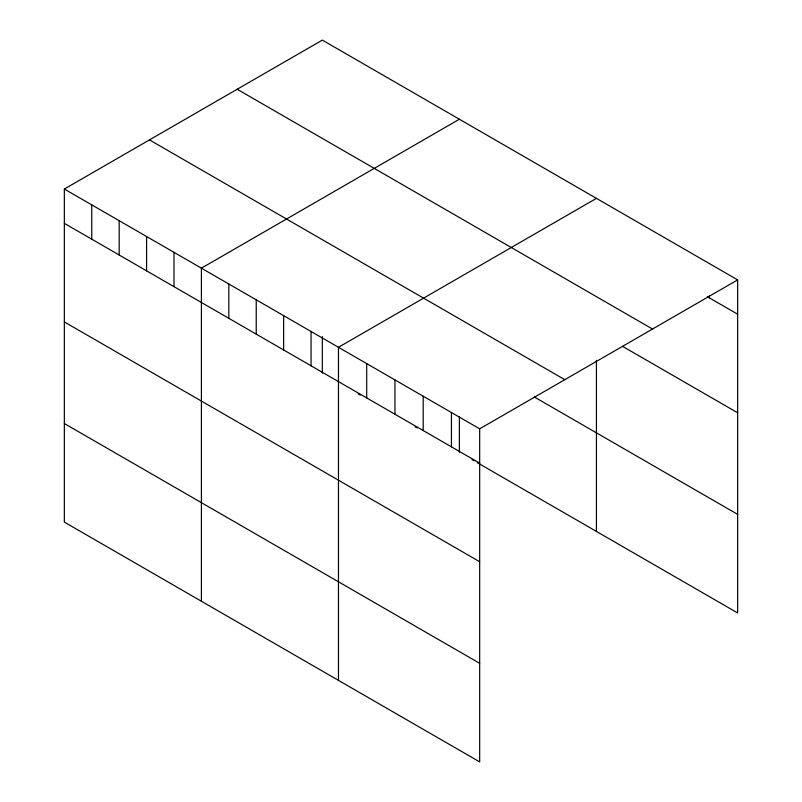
<?xml version="1.0" encoding="UTF-8"?>
<svg xmlns="http://www.w3.org/2000/svg" width="802" height="802" viewBox="0 0 802 802"><rect width="100%" height="100%" fill="white"/><g stroke="black" fill="none" stroke-linecap="round" stroke-linejoin="round"><path stroke-width="1.2" d="M64.35 189.041L479.676 428.829L479.676 761.9L64.35 522.112L64.35 189.041L322.324 40.1L737.65 279.888L737.65 612.959L477.3 462.654M459.386 119.227L201.412 268.169L201.412 601.239M596.437 198.355L338.464 347.296L338.464 680.377M479.676 428.829L737.65 279.888M707.314 296.69L737.65 314.204M237.191 89.253L652.517 329.031M622.593 346.364L737.65 412.789M149.483 139.889L564.808 379.677M534.232 396.93L737.65 514.373M64.35 223.357L479.676 463.145M358.173 393.872L360.278 395.085M415.105 426.744L417.21 427.957M472.037 459.606L474.142 460.829M64.35 321.943L479.676 561.731M64.35 423.526L479.676 663.314M709.409 295.447L709.409 297.893M596.437 360.288L596.437 531.435M459.386 417.01L459.386 452.308M451.436 412.519L451.436 446.834M423.195 396.218L423.195 430.534M394.945 379.907L394.945 414.223M366.704 363.607L366.704 397.922M322.324 336.66L322.324 373.171M311.056 331.477L311.056 365.792M283.637 315.647L283.637 349.963M256.229 299.818L256.229 334.133M228.821 283.998L228.821 318.314M173.994 252.339L173.994 286.655M146.586 236.52L146.586 270.835M119.177 220.69L119.177 255.006M91.759 204.861L91.759 239.176"/></g></svg>
